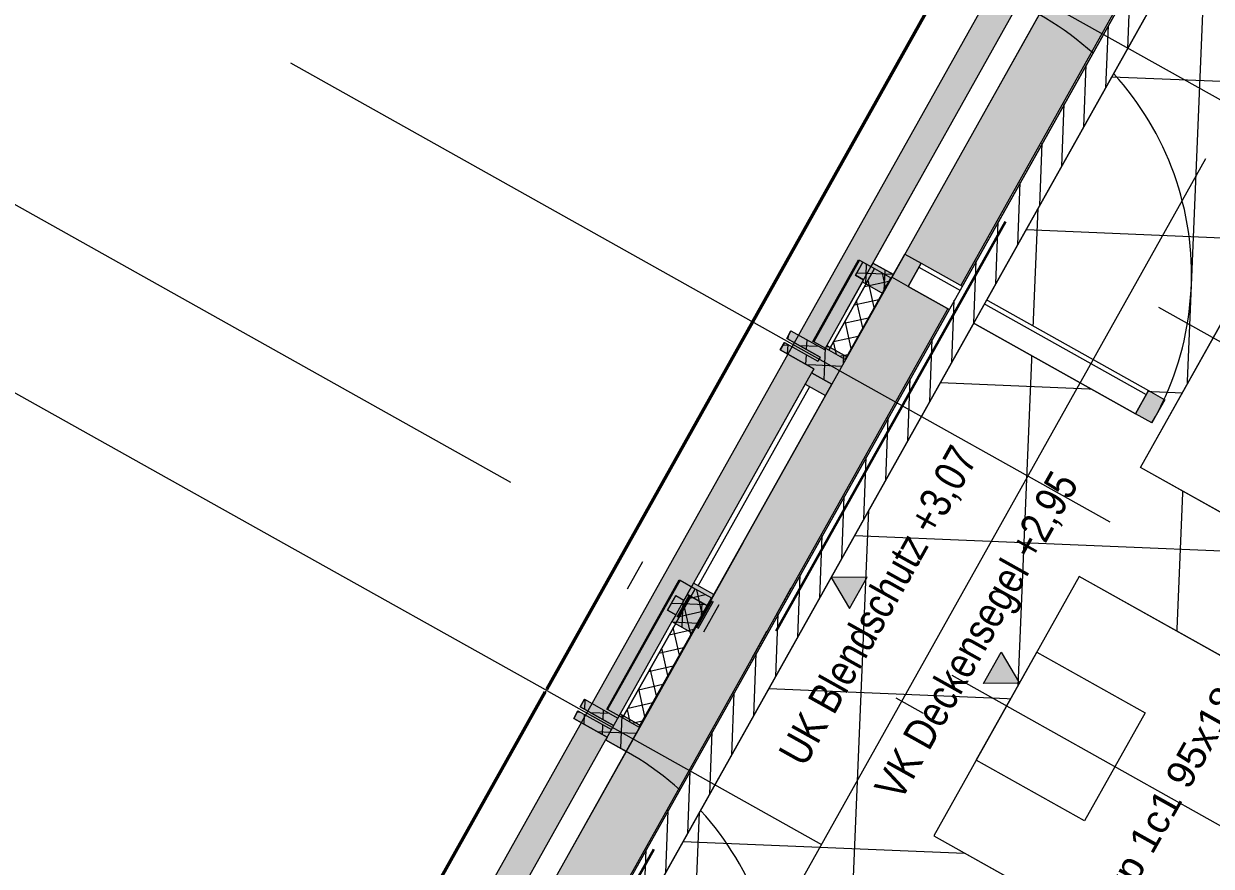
# Model space of a CAD drawing. Header units: metres. Extents: x -27.1 to 50.1, y 105.7 to 163.4.
# Drawn here: x -18.788 to -14.994, y 128.731 to 131.424 of the extents above; entities that cross this region are included whole.
import ezdxf

# ---------------------------------------------------------------- set-up
doc = ezdxf.new("R2010")
doc.units = ezdxf.units.M
doc.header["$MEASUREMENT"] = 0
for name, pattern in [('Achse', [0.0023, 0.0015, -0.0008]), ('Punktlinie', [0.0035, 0, -0.0035]), ('Strichlinie_ eng', [0.0023, 0.0015, -0.0008]), ('Strichpunktlinie', [0.006703, 0.003528, -0.001764, 0, -0.001411]), ('Wipeout_Contour', [1, 0, -1])]:
    doc.linetypes.add(name, pattern=pattern)
for name, color, linetype in [('00  Raster', 7, 'Continuous'), ('00  Raster Ausbau', 7, 'Continuous'), ('10  Fassade', 7, 'Continuous'), ('10  Fassade_Deckschraffur', 7, 'Continuous'), ('10  Fassade_Schnittschraffur', 7, 'Continuous'), ('10  Wand Massiv_Deckschraffur', 7, 'Continuous'), ('10  Wand Massiv_Fenster', 7, 'Continuous'), ('20  Deckensegel', 7, 'Continuous'), ('40  Text Deckenspiegel', 7, 'Continuous'), ('50  NUF - Raumstempel', 7, 'Continuous'), ('Neubau_20  Decke Abhangdecke', 7, 'Continuous'), ('Neubau_20  Decke Abhangdecke_Deckschraffur', 7, 'Continuous'), ('Neubau_20  Deckenspiegel + Einbauten', 7, 'Continuous'), ('Neubau_40  Text Deckenspiegel', 7, 'Continuous')]:
    doc.layers.add(name, color=color, linetype=linetype)
doc.styles.add('ERSTELLTER_STIL_1', font='arial.ttf')
doc.styles.add('ERSTELLTER_STIL_3', font='')
doc.styles.get('ERSTELLTER_STIL_3').set_extended_font_data('Arial Narrow')
pattern_1 = [(102.605446, (0, 0), (0.048794801, 0.0109118), []), (192.605446, (0, 0), (-0.0109118, 0.048794801), [])]
pattern_2 = [(87.605446, (0, 0), (-0.059947608, 0.00250684), []), (177.605446, (0, 0), (0.00250684, 0.059947608), [])]

msp = doc.modelspace()

# ---------------------------------------------------------------- wipeouts: each hides what was drawn before it
at = {"color": 254, "linetype": 'Wipeout_Contour', "lineweight": 0, "ltscale": 578.896248}
msp.add_wipeout([(1.5068, 161.8649), (-18.3925, 126.3498), (-18.2219, 126.2542), (1.6769, 161.7686)], dxfattribs=at).dxf.layer = '10  Fassade_Deckschraffur'

# ---------------------------------------------------------------- next in the draw order: wipeouts: each hides what was drawn before it
at = {"color": 254, "linetype": 'Wipeout_Contour', "lineweight": 0, "ltscale": 579.750368}
msp.add_wipeout([(1.2236, 162.0253), (-18.6764, 126.5088), (-18.6188, 126.4766), (1.2811, 161.9927)], dxfattribs=at).dxf.layer = '10  Fassade_Deckschraffur'

# ---------------------------------------------------------------- next in the draw order: wipeouts: each hides what was drawn before it
at = {"color": 254, "linetype": 'Wipeout_Contour', "lineweight": 0, "ltscale": 579.478915}
msp.add_wipeout([(-18.4602, 126.3877), (1.4393, 161.9032), (1.2811, 161.9927), (-18.6188, 126.4766)], dxfattribs=at).dxf.layer = '10  Fassade_Deckschraffur'

# ---------------------------------------------------------------- next in the draw order: wipeouts: each hides what was drawn before it
at = {"color": 254, "linetype": 'Wipeout_Contour', "lineweight": 0, "ltscale": 579.276268}
msp.add_wipeout([(1.4393, 161.9032), (-18.4602, 126.3877), (-18.4575, 126.3862), (1.4419, 161.9017)], dxfattribs=at).dxf.layer = '10  Fassade_Deckschraffur'

# ---------------------------------------------------------------- next in the draw order: wipeouts: each hides what was drawn before it
at = {"color": 254, "linetype": 'Wipeout_Contour', "lineweight": 0, "ltscale": 579.199344}
msp.add_wipeout([(1.4446, 161.9001), (-18.4548, 126.3847), (-18.4016, 126.3549), (1.4977, 161.8701)], dxfattribs=at).dxf.layer = '10  Fassade_Deckschraffur'

# ---------------------------------------------------------------- next in the draw order: wipeouts: each hides what was drawn before it
at = {"color": 254, "linetype": 'Wipeout_Contour', "lineweight": 0, "ltscale": 579.127053}
msp.add_wipeout([(-18.3972, 126.3524), (1.5021, 161.8676), (1.4977, 161.8701), (-18.4016, 126.3549)], dxfattribs=at).dxf.layer = '10  Fassade_Deckschraffur'

# ---------------------------------------------------------------- next in the draw order: wipeouts: each hides what was drawn before it
at = {"color": 254, "linetype": 'Wipeout_Contour', "lineweight": 0, "ltscale": 579.115674}
msp.add_wipeout([(1.5021, 161.8676), (-18.3972, 126.3524), (-18.3925, 126.3498), (1.5068, 161.8649)], dxfattribs=at).dxf.layer = '10  Fassade_Deckschraffur'

# ---------------------------------------------------------------- next in the draw order: hatches: boundary and pattern name
at = {"layer": '10  Wand Massiv_Deckschraffur', "linetype": 'Continuous', "lineweight": 0, "true_color": 0xffffff}
msp.add_hatch(color=7, dxfattribs=at).paths.add_polyline_path([(-18.2218, 126.2542), (1.677, 161.7686), (1.3506, 161.9533), (-18.549, 126.4375)])
at = {"layer": 'Neubau_20  Decke Abhangdecke_Deckschraffur', "linetype": 'Continuous', "lineweight": 18, "true_color": 0xdcff15}
h = msp.add_hatch(dxfattribs=at)
h.set_pattern_fill('Bauliche_Anlagen__geplan_55', color=60, style=0, pattern_type=2)
h.set_pattern_definition([(87.60545, (0, 0), (-0.4995634, 0.0208903), []), (177.60545, (0, 0), (0.0208903, 0.4995634), [])])
h.paths.add_polyline_path([(-18.5789, 125.4226), (-16.3631, 124.1811), (-16.3557, 124.1941), (-12.4212, 121.9896), (-7.1238, 131.4442), (-9.1608, 132.5855), (-10.5172, 130.1646), (-14.1028, 132.1736), (-14.1773, 132.0406), (-14.5524, 132.2508), (-14.4596, 132.4165), (-14.6122, 132.5021)])
at = {"layer": 'Neubau_40  Text Deckenspiegel', "linetype": 'Continuous', "lineweight": 0, "true_color": 0xffffff}
msp.add_hatch(color=7, dxfattribs=at).paths.add_polyline_path([(-15.606, 129.3162), (-15.665, 129.4155), (-15.7215, 129.3148)])

# ---------------------------------------------------------------- next in the draw order: linework, layer by layer
at = {"layer": '10  Fassade', "color": 255, "linetype": 'Punktlinie', "lineweight": 18, "ltscale": 1000}
msp.add_line((-18.3745, 126.3397), (1.5247, 161.8548), dxfattribs=at)
at = {"layer": '10  Fassade', "color": 7, "linetype": 'Continuous', "lineweight": 13, "ltscale": 1000}
for p, q in [((-16.1074, 130.6621), (-16.1309, 130.6202)), ((-16.3367, 130.4421), (-16.3501, 130.4181)), ((-16.3501, 130.4181), (-16.2433, 130.3583)), ((-16.3575, 130.405), (-16.3709, 130.3811)), ((-16.3575, 130.405), (-16.2506, 130.3452)), ((-16.2433, 130.3583), (-16.2506, 130.3452)), ((-16.7047, 129.596), (-16.7311, 129.5489)), ((-16.7311, 129.5489), (-16.705, 129.5343)), ((-16.9966, 129.2644), (-17.01, 129.2404)), ((-17.01, 129.2404), (-16.9032, 129.1805)), ((-17.0174, 129.2273), (-17.0308, 129.2033)), ((-17.0174, 129.2273), (-16.9105, 129.1674))]:
    msp.add_line(p, q, dxfattribs=at)
at = {"layer": '10  Fassade', "color": 255, "linetype": 'Punktlinie', "lineweight": 18, "ltscale": 1000, "flags": 128}
for points in [[(-18.6764, 126.5088), (1.2236, 162.0253)], [(-18.6188, 126.4766), (1.2811, 161.9927)], [(-18.4602, 126.3877), (1.4393, 161.9032)], [(-18.4575, 126.3862), (1.4419, 161.9017)], [(-18.4548, 126.3847), (1.4446, 161.9001)], [(-18.4016, 126.3549), (1.4977, 161.8701)], [(-18.3972, 126.3524), (1.5021, 161.8676)], [(-18.3925, 126.3498), (1.5068, 161.8649)], [(-18.2219, 126.2542), (1.6769, 161.7686)]]:
    msp.add_lwpolyline(points, dxfattribs=at)
at = {"layer": '10  Fassade', "color": 7, "linetype": 'Strichlinie_ eng', "lineweight": 18, "ltscale": 1000, "flags": 128}
for points in [[(1.4333, 161.9065), (1.0653, 161.2497), (0.9101, 160.9727), (0.4643, 160.1771), (0.2502, 159.795), (-0.2545, 158.8942), (-0.4097, 158.6172), (-0.8555, 157.8216), (-1.0696, 157.4395), (-1.5743, 156.5388), (-1.7294, 156.2618), (-2.1752, 155.4662), (-2.3893, 155.0841), (-2.894, 154.1833), (-3.0492, 153.9063), (-3.495, 153.1107), (-3.7091, 152.7286), (-4.2138, 151.8278), (-4.369, 151.5509), (-4.8148, 150.7552), (-5.0289, 150.3731), (-5.5336, 149.4724), (-5.6888, 149.1954), (-6.1346, 148.3998), (-6.3487, 148.0177), (-6.8533, 147.1169), (-7.0085, 146.8399), (-7.4543, 146.0443), (-7.6684, 145.6622), (-8.1731, 144.7615), (-8.3283, 144.4845), (-8.7741, 143.6889), (-8.9882, 143.3067), (-9.4929, 142.406), (-9.6481, 142.129), (-10.0939, 141.3334), (-10.308, 140.9513), (-10.8127, 140.0505), (-10.9679, 139.7736), (-11.4136, 138.9779), (-11.6277, 138.5958), (-12.1324, 137.6951), (-12.2876, 137.4181), (-12.7334, 136.6225), (-12.9475, 136.2404), (-13.4522, 135.3396), (-13.6074, 135.0626), (-14.0532, 134.267), (-14.2673, 133.8849), (-14.772, 132.9842), (-14.9272, 132.7072), (-15.373, 131.9115), (-15.5871, 131.5294), (-16.0917, 130.6287), (-16.2469, 130.3517), (-16.6927, 129.5561), (-16.9068, 129.174), (-17.4115, 128.2732), (-17.5667, 127.9962), (-18.0125, 127.2006), (-18.4661, 126.391)], [(1.4986, 161.8696), (1.1307, 161.213), (0.9755, 160.9361), (0.5297, 160.1404), (0.3156, 159.7583), (-0.189, 158.8576), (-0.3442, 158.5806), (-0.79, 157.785), (-1.0041, 157.4029), (-1.5088, 156.5021), (-1.664, 156.2251), (-2.1098, 155.4295), (-2.3239, 155.0474), (-2.8286, 154.1467), (-2.9838, 153.8697), (-3.4296, 153.074), (-3.6437, 152.6919), (-4.1484, 151.7912), (-4.3036, 151.5142), (-4.7494, 150.7186), (-4.9634, 150.3365), (-5.4681, 149.4357), (-5.6233, 149.1587), (-6.0691, 148.3631), (-6.2832, 147.981), (-6.7879, 147.0803), (-6.9431, 146.8033), (-7.3889, 146.0077), (-7.603, 145.6255), (-8.1077, 144.7248), (-8.2629, 144.4478), (-8.7087, 143.6522), (-8.9228, 143.2701), (-9.4275, 142.3693), (-9.5827, 142.0924), (-10.0284, 141.2967), (-10.2425, 140.9146), (-10.7472, 140.0139), (-10.9024, 139.7369), (-11.3482, 138.9413), (-11.5623, 138.5592), (-12.067, 137.6584), (-12.2222, 137.3814), (-12.668, 136.5858), (-12.8821, 136.2037), (-13.3868, 135.303), (-13.542, 135.026), (-13.9878, 134.2303), (-14.2019, 133.8482), (-14.7065, 132.9475), (-14.8617, 132.6705), (-15.3075, 131.8749), (-15.5216, 131.4928), (-16.0263, 130.592), (-16.1815, 130.315), (-16.6273, 129.5194), (-16.8414, 129.1373), (-17.3461, 128.2366), (-17.5013, 127.9596), (-17.9471, 127.164), (-18.4007, 126.3544)], [(-16.1309, 130.6202), (-16.1074, 130.6621)], [(-16.1074, 130.6621), (-16.0812, 130.6474)], [(-16.1047, 130.6056), (-16.1309, 130.6202)], [(-16.3501, 130.4181), (-16.3367, 130.4421)], [(-16.2433, 130.3583), (-16.3501, 130.4181)], [(-16.3367, 130.4421), (-16.2298, 130.3822)], [(-16.3709, 130.3811), (-16.3575, 130.405)], [(-16.2641, 130.3212), (-16.3709, 130.3811)], [(-16.3575, 130.405), (-16.2506, 130.3452)], [(-16.7311, 129.5489), (-16.7047, 129.596)], [(-16.7047, 129.596), (-16.6786, 129.5814)], [(-16.705, 129.5343), (-16.7311, 129.5489)], [(-17.01, 129.2404), (-16.9966, 129.2644)], [(-16.9032, 129.1805), (-17.01, 129.2404)], [(-16.9966, 129.2644), (-16.8897, 129.2045)], [(-17.0308, 129.2033), (-17.0174, 129.2273)], [(-16.9239, 129.1434), (-17.0308, 129.2033)], [(-17.0174, 129.2273), (-16.9105, 129.1674)]]:
    msp.add_lwpolyline(points, dxfattribs=at)
at = {"layer": '10  Fassade', "color": 7, "linetype": 'Continuous', "lineweight": 13, "ltscale": 1000, "flags": 128}
msp.add_lwpolyline([(-16.9032, 129.1805), (-16.9068, 129.174), (-16.9105, 129.1674)], dxfattribs=at)
at = {"layer": '10  Wand Massiv_Fenster', "color": 7, "linetype": 'Continuous', "lineweight": 13, "ltscale": 1000}
for p, q in [((1.3506, 161.9533), (-18.549, 126.4375)), ((1.677, 161.7686), (-18.2218, 126.2542))]:
    msp.add_line(p, q, dxfattribs=at)
at = {"layer": 'Neubau_20  Decke Abhangdecke', "color": 7, "linetype": 'Continuous', "lineweight": 13, "ltscale": 1000, "flags": 128}
msp.add_lwpolyline([(-18.5789, 125.4226), (-16.3631, 124.1811), (-16.3557, 124.1941), (-12.4212, 121.9896), (-7.1238, 131.4442), (-9.1608, 132.5855), (-10.5172, 130.1646), (-14.1028, 132.1736), (-14.1773, 132.0406), (-14.5524, 132.2508), (-14.4596, 132.4165), (-14.6122, 132.5021)], close=True, dxfattribs=at)
at = {"layer": 'Neubau_40  Text Deckenspiegel', "color": 7, "linetype": 'Continuous', "lineweight": 18, "ltscale": 1000, "flags": 128}
msp.add_lwpolyline([(-15.606, 129.3162), (-15.7215, 129.3148), (-15.665, 129.4155)], close=True, dxfattribs=at)

# ---------------------------------------------------------------- next in the draw order: texts
at = {"layer": '40  Text Deckenspiegel', "color": 7, "linetype": 'Continuous', "lineweight": 18, "insert": (-15.4456, 129.9712), "char_height": 0.1, "attachment_point": 6, "rotation": 60.738, "style": 'ERSTELLTER_STIL_3'}
msp.add_mtext('\\A1;{\\pqr;\\fArial Narrow|b0|i0|c0|p38;VK Deckensegel +2,95}', dxfattribs=at)

# ---------------------------------------------------------------- next in the draw order: wipeouts: each hides what was drawn before it
at = {"color": 254, "linetype": 'Wipeout_Contour', "lineweight": 0, "ltscale": 528.028605}
msp.add_wipeout([(-16.0749, 130.6588), (-16.0095, 130.6221), (-15.5436, 131.4535), (-15.6091, 131.4902)], dxfattribs=at).dxf.layer = '10  Fassade_Deckschraffur'
at = {"color": 254, "linetype": 'Wipeout_Contour', "lineweight": 0, "ltscale": 525.890685}
msp.add_wipeout([(-16.2225, 130.3953), (-16.1571, 130.3587), (-16.0432, 130.5619), (-16.1086, 130.5986)], dxfattribs=at).dxf.layer = '10  Fassade_Deckschraffur'
at = {"color": 254, "linetype": 'Wipeout_Contour', "lineweight": 0, "ltscale": 523.887656}
msp.add_wipeout([(-16.6683, 129.5997), (-16.6029, 129.563), (-16.206, 130.2714), (-16.2714, 130.3081)], dxfattribs=at).dxf.layer = '10  Fassade_Deckschraffur'
at = {"color": 254, "linetype": 'Wipeout_Contour', "lineweight": 0, "ltscale": 521.717733}
msp.add_wipeout([(-16.8824, 129.2176), (-16.817, 129.1809), (-16.6517, 129.4758), (-16.7172, 129.5125)], dxfattribs=at).dxf.layer = '10  Fassade_Deckschraffur'
at = {"color": 254, "linetype": 'Wipeout_Contour', "lineweight": 0, "ltscale": 519.345908}
msp.add_wipeout([(-17.3947, 128.3033), (-17.3292, 128.2667), (-16.8634, 129.0981), (-16.9288, 129.1347)], dxfattribs=at).dxf.layer = '10  Fassade_Deckschraffur'

# ---------------------------------------------------------------- next in the draw order: hatches: boundary and pattern name
at = {"layer": '10  Fassade', "linetype": 'Continuous', "lineweight": 0, "true_color": 0xffffff}
for points in [[(-16.2667, 130.4086), (-16.264, 130.4071), (-16.1179, 130.668), (-16.1205, 130.6694)], [(-16.1637, 130.3509), (-16.162, 130.3499), (-16.0158, 130.6108), (-16.0176, 130.6118)], [(-16.9253, 129.233), (-16.9227, 129.2316), (-16.6912, 129.6447), (-16.6939, 129.6461)], [(-16.8224, 129.1754), (-16.8206, 129.1744), (-16.5892, 129.5875), (-16.5909, 129.5884)]]:
    msp.add_hatch(color=7, dxfattribs=at).paths.add_polyline_path(points)
at = {"layer": '10  Fassade', "linetype": 'Continuous', "lineweight": 13, "true_color": 0x000100}
h = msp.add_hatch(dxfattribs=at)
h.set_pattern_fill('Dämmung__hart_2_0001', color=98, style=0, pattern_type=2)
h.set_pattern_definition(pattern_1)
h.paths.add_polyline_path([(-16.2161, 130.3802), (-16.1637, 130.3509), (-16.0176, 130.6118), (-16.0699, 130.6411)])
h = msp.add_hatch(dxfattribs=at)
h.set_pattern_fill('Dämmung__hart_2_0001', color=98, style=0, pattern_type=2)
h.set_pattern_definition(pattern_1)
h.paths.add_polyline_path([(-16.8747, 129.2047), (-16.8224, 129.1754), (-16.5909, 129.5884), (-16.6433, 129.6178)])
at = {"layer": '10  Fassade_Schnittschraffur', "linetype": 'Continuous', "lineweight": 0, "true_color": 0xffffff}
for points in [[(-16.0812, 130.6474), (-16.1074, 130.6621), (-16.1309, 130.6202), (-16.1047, 130.6056)], [(-16.0749, 130.6588), (-16.0812, 130.6474), (-16.1047, 130.6056), (-16.1086, 130.5986), (-16.0432, 130.5619), (-16.0095, 130.6221)], [(-16.0749, 130.6588), (-16.0095, 130.6221), (-16.0748, 130.659)], [(-16.3367, 130.4421), (-16.3501, 130.4181), (-16.2433, 130.3583), (-16.2298, 130.3822)], [(-16.3709, 130.3811), (-16.2641, 130.3212), (-16.2506, 130.3452), (-16.3575, 130.405)], [(-16.7047, 129.596), (-16.7311, 129.5489), (-16.705, 129.5343), (-16.6786, 129.5814)], [(-16.8897, 129.2045), (-16.9966, 129.2644), (-17.01, 129.2404), (-16.9032, 129.1805)], [(-17.0308, 129.2033), (-16.9239, 129.1434), (-16.9105, 129.1674), (-17.0174, 129.2273)], [(-16.9032, 129.1805), (-16.9068, 129.174), (-16.9105, 129.1674), (-16.9239, 129.1434), (-16.9288, 129.1347), (-16.8634, 129.0981), (-16.817, 129.1809), (-16.8824, 129.2176)], [(-16.9289, 129.1345), (-16.8635, 129.0979), (-16.9288, 129.1347)]]:
    msp.add_hatch(color=7, dxfattribs=at).paths.add_polyline_path(points)
at = {"layer": '10  Fassade_Schnittschraffur', "linetype": 'Continuous', "lineweight": 13, "true_color": 0x000100}
h = msp.add_hatch(dxfattribs=at)
h.set_pattern_fill('Dämmung__hart_1_0001', color=98, style=0, pattern_type=2)
h.set_pattern_definition(pattern_2)
h.paths.add_polyline_path([(-16.0812, 130.6474), (-16.1074, 130.6621), (-16.1309, 130.6202), (-16.1047, 130.6056)])
h = msp.add_hatch(dxfattribs=at)
h.set_pattern_fill('Dämmung__hart_1_0001', color=98, style=0, pattern_type=2)
h.set_pattern_definition(pattern_2)
h.paths.add_polyline_path([(-16.0749, 130.6588), (-16.0812, 130.6474), (-16.1047, 130.6056), (-16.1086, 130.5986), (-16.0432, 130.5619), (-16.0095, 130.6221)])
h = msp.add_hatch(dxfattribs=at)
h.set_pattern_fill('Dämmung__hart_1_0001', color=98, style=0, pattern_type=2)
h.set_pattern_definition(pattern_2)
h.paths.add_polyline_path([(-16.3367, 130.4421), (-16.3501, 130.4181), (-16.2433, 130.3583), (-16.2298, 130.3822)])
h = msp.add_hatch(dxfattribs=at)
h.set_pattern_fill('Dämmung__hart_1_0001', color=98, style=0, pattern_type=2)
h.set_pattern_definition(pattern_2)
h.paths.add_polyline_path([(-16.3709, 130.3811), (-16.2641, 130.3212), (-16.2506, 130.3452), (-16.3575, 130.405)])
h = msp.add_hatch(dxfattribs=at)
h.set_pattern_fill('Dämmung__hart_1_0001', color=98, style=0, pattern_type=2)
h.set_pattern_definition(pattern_2)
h.paths.add_polyline_path([(-16.7047, 129.596), (-16.7311, 129.5489), (-16.705, 129.5343), (-16.6786, 129.5814)])
h = msp.add_hatch(dxfattribs=at)
h.set_pattern_fill('Dämmung__hart_1_0001', color=98, style=0, pattern_type=2)
h.set_pattern_definition(pattern_2)
h.paths.add_polyline_path([(-16.8897, 129.2045), (-16.9966, 129.2644), (-17.01, 129.2404), (-16.9032, 129.1805)])
h = msp.add_hatch(dxfattribs=at)
h.set_pattern_fill('Dämmung__hart_1_0001', color=98, style=0, pattern_type=2)
h.set_pattern_definition(pattern_2)
h.paths.add_polyline_path([(-17.0308, 129.2033), (-16.9239, 129.1434), (-16.9105, 129.1674), (-17.0174, 129.2273)])
h = msp.add_hatch(dxfattribs=at)
h.set_pattern_fill('Dämmung__hart_1_0001', color=98, style=0, pattern_type=2)
h.set_pattern_definition(pattern_2)
h.paths.add_polyline_path([(-16.9032, 129.1805), (-16.9068, 129.174), (-16.9105, 129.1674), (-16.9239, 129.1434), (-16.9288, 129.1347), (-16.8634, 129.0981), (-16.817, 129.1809), (-16.8824, 129.2176)])

# ---------------------------------------------------------------- next in the draw order: linework, layer by layer
at = {"layer": '10  Fassade', "color": 7, "linetype": 'Continuous', "lineweight": 13, "ltscale": 1000}
for p, q in [((-16.1074, 130.6621), (-16.0812, 130.6474)), ((-16.0749, 130.6588), (-16.0812, 130.6474)), ((-16.0749, 130.6588), (-16.0095, 130.6221)), ((-16.1309, 130.6202), (-16.1047, 130.6056)), ((-16.1047, 130.6056), (-16.1086, 130.5986)), ((-16.0095, 130.6221), (-16.0432, 130.5619)), ((-16.1086, 130.5986), (-16.0432, 130.5619)), ((-16.3367, 130.4421), (-16.2298, 130.3822)), ((-16.3709, 130.3811), (-16.2641, 130.3212)), ((-16.2225, 130.3953), (-16.2298, 130.3822)), ((-16.2225, 130.3953), (-16.1571, 130.3587)), ((-16.1571, 130.3587), (-16.206, 130.2714)), ((-16.2641, 130.3212), (-16.2714, 130.3081)), ((-16.7047, 129.596), (-16.6786, 129.5814)), ((-16.6683, 129.5997), (-16.6786, 129.5814)), ((-16.6029, 129.563), (-16.6517, 129.4758)), ((-16.705, 129.5343), (-16.7172, 129.5125)), ((-16.7172, 129.5125), (-16.6517, 129.4758)), ((-16.9966, 129.2644), (-16.8897, 129.2045)), ((-17.0308, 129.2033), (-16.9239, 129.1434)), ((-16.8824, 129.2176), (-16.8897, 129.2045)), ((-16.8824, 129.2176), (-16.817, 129.1809)), ((-16.817, 129.1809), (-16.8634, 129.0981)), ((-16.9239, 129.1434), (-16.9288, 129.1347)), ((-16.9288, 129.1347), (-16.8634, 129.0981))]:
    msp.add_line(p, q, dxfattribs=at)
at = {"layer": '10  Fassade', "color": 7, "linetype": 'Continuous', "lineweight": 18, "ltscale": 1000, "flags": 128}
for points in [[(-15.6091, 131.4902), (-16.0749, 130.6588)], [(-15.5436, 131.4535), (-16.0095, 130.6221)], [(-16.1086, 130.5986), (-16.2225, 130.3953)], [(-16.0432, 130.5619), (-16.1571, 130.3587)], [(-16.2714, 130.3081), (-16.6683, 129.5997)], [(-16.206, 130.2714), (-16.6029, 129.563)], [(-16.7172, 129.5125), (-16.8824, 129.2176)], [(-16.6517, 129.4758), (-16.817, 129.1809)], [(-16.9288, 129.1347), (-17.3947, 128.3033)], [(-16.8634, 129.0981), (-17.3292, 128.2667)]]:
    msp.add_lwpolyline(points, dxfattribs=at)
for points in [[(-16.2667, 130.4086), (-16.1205, 130.6694), (-16.1179, 130.668), (-16.264, 130.4071)], [(-16.264, 130.4071), (-16.1179, 130.668), (-16.0699, 130.6411), (-16.2161, 130.3802)], [(-16.2161, 130.3802), (-16.0699, 130.6411), (-16.0176, 130.6118), (-16.1637, 130.3509)], [(-16.0095, 130.6221), (-16.0748, 130.659)], [(-16.1637, 130.3509), (-16.0176, 130.6118), (-16.0158, 130.6108), (-16.162, 130.3499)], [(-16.9253, 129.233), (-16.6939, 129.6461), (-16.6912, 129.6447), (-16.9227, 129.2316)], [(-16.9227, 129.2316), (-16.6912, 129.6447), (-16.6433, 129.6178), (-16.8747, 129.2047)], [(-16.8747, 129.2047), (-16.6433, 129.6178), (-16.5909, 129.5884), (-16.8224, 129.1754)], [(-16.8224, 129.1754), (-16.5909, 129.5884), (-16.5892, 129.5875), (-16.8206, 129.1744)], [(-16.9288, 129.1347), (-16.8635, 129.0979)]]:
    msp.add_lwpolyline(points, close=True, dxfattribs=at)
at = {"layer": '10  Fassade', "color": 7, "linetype": 'Continuous', "lineweight": 13, "ltscale": 1000}
msp.add_arc((-17.3291, 128.2668), 0.9526, 330.1365, 60.738, dxfattribs=at)

# ---------------------------------------------------------------- next in the draw order: wipeouts: each hides what was drawn before it
at = {"color": 254, "linetype": 'Wipeout_Contour', "lineweight": 0, "ltscale": 523.887428}
msp.add_wipeout([(-16.6482, 129.6356), (-16.5827, 129.599), (-16.2261, 130.2355), (-16.2915, 130.2721)], dxfattribs=at).dxf.layer = '10  Fassade_Deckschraffur'
at = {"color": 254, "linetype": 'Wipeout_Contour', "lineweight": 0, "ltscale": 525.385705}
msp.add_wipeout([(-15.9204, 130.6584), (-15.9619, 130.5843), (-15.2355, 130.1773), (-15.194, 130.2514)], dxfattribs=at).dxf.layer = '10  Fassade_Schnittschraffur'

# ---------------------------------------------------------------- next in the draw order: hatches: boundary and pattern name
at = {"layer": '10  Fassade_Schnittschraffur', "linetype": 'Continuous', "lineweight": 0, "true_color": 0xffffff}
for points in [[(-15.9727, 130.6877), (-16.0142, 130.6136), (-15.9619, 130.5843), (-15.9204, 130.6584)], [(-16.2225, 130.3953), (-16.2298, 130.3822), (-16.2433, 130.3583), (-16.2506, 130.3452), (-16.2641, 130.3212), (-16.2714, 130.3081), (-16.206, 130.2714), (-16.1571, 130.3587)], [(-16.2715, 130.3079), (-16.2915, 130.2721), (-16.2261, 130.2355), (-16.2061, 130.2713)], [(-16.2715, 130.3079), (-16.2061, 130.2713), (-16.2714, 130.3081)], [(-15.194, 130.2514), (-15.2355, 130.1773), (-15.1832, 130.1479), (-15.1417, 130.2221)], [(-16.6028, 129.5632), (-16.5827, 129.599), (-16.6482, 129.6356), (-16.6682, 129.5999)], [(-16.6683, 129.5997), (-16.6786, 129.5814), (-16.705, 129.5343), (-16.7172, 129.5125), (-16.6517, 129.4758), (-16.6029, 129.563)], [(-16.6683, 129.5997), (-16.6029, 129.563), (-16.6682, 129.5999)]]:
    msp.add_hatch(color=7, dxfattribs=at).paths.add_polyline_path(points)
at = {"layer": '10  Fassade_Schnittschraffur', "linetype": 'Continuous', "lineweight": 13, "true_color": 0x000100}
h = msp.add_hatch(dxfattribs=at)
h.set_pattern_fill('Dämmung__hart_1_0001', color=98, style=0, pattern_type=2)
h.set_pattern_definition(pattern_2)
h.paths.add_polyline_path([(-16.2225, 130.3953), (-16.2298, 130.3822), (-16.2433, 130.3583), (-16.2506, 130.3452), (-16.2641, 130.3212), (-16.2714, 130.3081), (-16.206, 130.2714), (-16.1571, 130.3587)])
h = msp.add_hatch(dxfattribs=at)
h.set_pattern_fill('Dämmung__hart_1_0001', color=98, style=0, pattern_type=2)
h.set_pattern_definition(pattern_2)
h.paths.add_polyline_path([(-16.6683, 129.5997), (-16.6786, 129.5814), (-16.705, 129.5343), (-16.7172, 129.5125), (-16.6517, 129.4758), (-16.6029, 129.563)])

# ---------------------------------------------------------------- next in the draw order: linework, layer by layer
at = {"layer": '10  Fassade', "color": 7, "linetype": 'Continuous', "lineweight": 18, "ltscale": 1000}
for p, q in [((-15.9277, 130.6453), (-15.2013, 130.2383)), ((-15.9204, 130.6584), (-15.194, 130.2514)), ((-15.9619, 130.5843), (-15.2355, 130.1773)), ((-16.2915, 130.2721), (-16.6482, 129.6356)), ((-16.6333, 129.6273), (-16.2767, 130.2638)), ((-16.5827, 129.599), (-16.2261, 130.2355))]:
    msp.add_line(p, q, dxfattribs=at)
at = {"layer": '10  Fassade', "color": 7, "linetype": 'Continuous', "lineweight": 13, "ltscale": 1000}
for p, q in [((-16.2714, 130.3081), (-16.206, 130.2714)), ((-16.6683, 129.5997), (-16.6029, 129.563))]:
    msp.add_line(p, q, dxfattribs=at)
at = {"layer": '10  Fassade', "color": 7, "linetype": 'Continuous', "lineweight": 18, "ltscale": 1000, "flags": 128}
for points in [[(-15.9727, 130.6877), (-15.9204, 130.6584), (-15.9619, 130.5843), (-16.0142, 130.6136)], [(-15.9204, 130.6584), (-15.194, 130.2514), (-15.2355, 130.1773), (-15.9619, 130.5843)], [(-16.2715, 130.3079), (-16.2915, 130.2721), (-16.2261, 130.2355), (-16.2061, 130.2713)], [(-16.2714, 130.3081), (-16.2061, 130.2713)], [(-15.194, 130.2514), (-15.1417, 130.2221), (-15.1832, 130.1479), (-15.2355, 130.1773)], [(-16.6028, 129.5632), (-16.5827, 129.599), (-16.6482, 129.6356), (-16.6682, 129.5999)], [(-16.6029, 129.563), (-16.6682, 129.5999)]]:
    msp.add_lwpolyline(points, close=True, dxfattribs=at)
at = {"layer": '10  Fassade', "color": 7, "linetype": 'Continuous', "lineweight": 13, "ltscale": 1000}
msp.add_arc((-16.0094, 130.6223), 0.9526, 330.1365, 60.738, dxfattribs=at)
at = {"layer": '50  NUF - Raumstempel', "color": 253, "linetype": 'Punktlinie', "lineweight": 18, "ltscale": 1000, "true_color": 0x9f9f9f, "flags": 128}
msp.add_lwpolyline([(-10.0359, 110.1647), (-20.9522, 116.2812), (-16.4992, 124.2287), (-18.674, 125.4472), (-12.0678, 137.2376), (-11.8323, 137.1056), (-11.9129, 136.9617), (-11.5378, 136.7515), (-11.4571, 136.8954), (-6.3493, 134.0335), (-6.4299, 133.8895), (-6.0548, 133.6794), (-5.9741, 133.8233), (-5.8127, 133.7329), (-8.4694, 128.9914), (-4.7748, 126.9213), (-5.4078, 125.7916), (-2.4722, 124.1468), (-3.7407, 121.8829), (-3.5348, 121.7676)], close=True, dxfattribs=at)

# ---------------------------------------------------------------- next in the draw order: wipeouts: each hides what was drawn before it
at = {"color": 254, "linetype": 'Wipeout_Contour', "lineweight": 0, "ltscale": 518.641403}
msp.add_wipeout([(-15.4154, 129.6566), (-15.8798, 128.8278), (-14.3095, 127.948), (-13.8451, 128.7767)], dxfattribs=at).dxf.layer = '20  Deckensegel'

# ---------------------------------------------------------------- next in the draw order: linework, layer by layer
at = {"layer": '20  Deckensegel', "color": 7, "linetype": 'Continuous', "lineweight": 18, "ltscale": 1000}
for p, q in [((-15.4154, 129.6566), (-15.8798, 128.8278)), ((-13.8451, 128.7767), (-15.4154, 129.6566)), ((-15.7444, 129.0694), (-15.5508, 129.4149)), ((-15.5508, 129.4149), (-15.2054, 129.2213)), ((-15.2054, 129.2213), (-15.3989, 128.8759)), ((-15.3989, 128.8759), (-15.7444, 129.0694)), ((-15.8798, 128.8278), (-14.3095, 127.948))]:
    msp.add_line(p, q, dxfattribs=at)
at = {"layer": '20  Deckensegel', "color": 6, "linetype": 'Strichpunktlinie', "lineweight": 18, "ltscale": 1000}
msp.add_line((-13.9028, 128.2646), (-15.8221, 129.3399), dxfattribs=at)
at = {"layer": '20  Deckensegel', "color": 7, "linetype": 'Continuous', "lineweight": 18, "ltscale": 1000, "flags": 128}
msp.add_lwpolyline([(-15.4154, 129.6566), (-15.8798, 128.8278), (-14.3095, 127.948), (-13.8451, 128.7767)], close=True, dxfattribs=at)

# ---------------------------------------------------------------- next in the draw order: texts
at = {"layer": '20  Deckensegel', "color": 7, "linetype": 'Continuous', "lineweight": 13, "insert": (-15.3295, 128.5664), "char_height": 0.09, "attachment_point": 4, "rotation": 60.7389, "style": 'ERSTELLTER_STIL_1'}
msp.add_mtext('\\A1;{\\pql;\\fArial|b0|i0|c0|p38;Typ 1c1 95x180}', dxfattribs=at)

# ---------------------------------------------------------------- next in the draw order: wipeouts: each hides what was drawn before it
at = {"color": 254, "linetype": 'Wipeout_Contour', "lineweight": 0, "ltscale": 526.030705}
msp.add_wipeout([(-15.7998, 131.6429), (-15.8032, 131.6448), (-17.1181, 129.2981), (-17.1146, 129.2961)], dxfattribs=at).dxf.layer = '10  Fassade_Deckschraffur'
at = {"color": 254, "linetype": 'Wipeout_Contour', "lineweight": 0, "ltscale": 523.028156}
msp.add_wipeout([(-13.1853, 129.9545), (-14.7556, 130.8343), (-15.2199, 130.0055), (-13.6496, 129.1257)], dxfattribs=at).dxf.layer = '20  Deckensegel'

# ---------------------------------------------------------------- next in the draw order: linework, layer by layer
at = {"layer": '20  Deckensegel', "color": 7, "linetype": 'Continuous', "lineweight": 18, "ltscale": 1000}
for p, q in [((-15.2199, 130.0055), (-14.7556, 130.8343)), ((-13.6496, 129.1257), (-15.2199, 130.0055))]:
    msp.add_line(p, q, dxfattribs=at)
at = {"layer": '20  Deckensegel', "color": 6, "linetype": 'Strichpunktlinie', "lineweight": 18, "ltscale": 1000}
msp.add_line((-15.1622, 130.5177), (-13.243, 129.4423), dxfattribs=at)
at = {"layer": '20  Deckensegel', "color": 7, "linetype": 'Continuous', "lineweight": 18, "ltscale": 1000, "flags": 128}
msp.add_lwpolyline([(-13.1853, 129.9545), (-13.6496, 129.1257), (-15.2199, 130.0055), (-14.7556, 130.8343)], close=True, dxfattribs=at)

# ---------------------------------------------------------------- next in the draw order: wipeouts: each hides what was drawn before it
at = {"color": 254, "linetype": 'Wipeout_Contour', "lineweight": 0, "ltscale": 517.383915}
msp.add_wipeout([(-17.1195, 129.2874), (-17.123, 129.2894), (-18.4379, 126.9426), (-18.4344, 126.9407)], dxfattribs=at).dxf.layer = '10  Fassade_Deckschraffur'

# ---------------------------------------------------------------- next in the draw order: linework, layer by layer
at = {"layer": '10  Fassade', "color": 7, "linetype": 'Continuous', "lineweight": 25, "ltscale": 1000, "flags": 128}
for points in [[(-17.1181, 129.2981), (-15.8032, 131.6448)], [(-17.1146, 129.2961), (-15.7998, 131.6429)], [(-18.4379, 126.9426), (-17.123, 129.2894)], [(-18.4344, 126.9407), (-17.1195, 129.2874)], [(-17.123, 129.2894), (-17.1195, 129.2874)], [(-17.1181, 129.2981), (-17.1146, 129.2961)]]:
    msp.add_lwpolyline(points, dxfattribs=at)

# ---------------------------------------------------------------- next in the draw order: wipeouts: each hides what was drawn before it
at = {"color": 254, "linetype": 'Wipeout_Contour', "lineweight": 0, "ltscale": 520.327166}
msp.add_wipeout([(-14.6908, 132.546), (-18.6501, 125.4797), (-18.5716, 125.4357), (-14.6122, 132.5021)], dxfattribs=at).dxf.layer = 'Neubau_20  Deckenspiegel + Einbauten'

# ---------------------------------------------------------------- next in the draw order: hatches: boundary and pattern name
at = {"layer": 'Neubau_20  Deckenspiegel + Einbauten', "linetype": 'Continuous', "lineweight": 0, "true_color": 0x000000}
h = msp.add_hatch(dxfattribs=at)
h.set_pattern_fill('Mauerwerk_0001', color=18, style=0, pattern_type=2)
h.set_pattern_definition([(87.605446, (0, 0), (-0.06494324, 0.002715745), [])])
h.paths.add_polyline_path([(-14.6908, 132.546), (-18.6501, 125.4797), (-18.5716, 125.4357), (-14.6122, 132.5021)])
at = {"layer": 'Neubau_40  Text Deckenspiegel', "linetype": 'Continuous', "lineweight": 0, "true_color": 0xffffff}
msp.add_hatch(color=7, dxfattribs=at).paths.add_polyline_path([(-16.2082, 129.6536), (-16.1492, 129.5544), (-16.0928, 129.6551)])

# ---------------------------------------------------------------- next in the draw order: linework, layer by layer
at = {"layer": '00  Raster', "color": 7, "linetype": 'Strichpunktlinie', "lineweight": 13, "ltscale": 1000}
for p, q in [((-23.386, 116.0453), (2.099, 161.5296)), ((0.5731, 119.9817), (-19.0305, 130.9657))]:
    msp.add_line(p, q, dxfattribs=at)
at = {"layer": '00  Raster Ausbau', "color": 9, "linetype": 'Achse', "lineweight": 18, "ltscale": 1000}
for p, q in [((-15.5304, 131.4977), (-14.658, 131.0089)), ((-17.9842, 129.7777), (-18.8566, 130.2665)), ((-17.1118, 129.2888), (-17.9842, 129.7777)), ((-17.1118, 129.2888), (-16.2395, 128.8))]:
    msp.add_line(p, q, dxfattribs=at)
at = {"layer": '00  Raster Ausbau', "color": 251, "linetype": 'Achse', "lineweight": 18, "ltscale": 1000, "true_color": 0x5f5f5f}
for p, q in [((-17.0626, 130.8087), (-17.935, 131.2975)), ((-16.1902, 130.3199), (-17.0626, 130.8087)), ((-16.1902, 130.3199), (-15.3178, 129.8311))]:
    msp.add_line(p, q, dxfattribs=at)
at = {"layer": 'Neubau_20  Deckenspiegel + Einbauten', "color": 7, "linetype": 'Continuous', "lineweight": 13, "ltscale": 1000}
for p, q in [((-14.6908, 132.546), (-18.6501, 125.4797)), ((-18.5716, 125.4357), (-14.6122, 132.5021))]:
    msp.add_line(p, q, dxfattribs=at)
at = {"layer": 'Neubau_20  Deckenspiegel + Einbauten', "color": 181, "linetype": 'Achse', "lineweight": 35, "ltscale": 1000, "true_color": 0xa851ff}
msp.add_line((-18.6326, 125.4699), (-14.6733, 132.5363), dxfattribs=at)
at = {"layer": 'Neubau_20  Deckenspiegel + Einbauten', "color": 7, "linetype": 'Continuous', "lineweight": 13, "ltscale": 1000, "flags": 128}
msp.add_lwpolyline([(-14.6908, 132.546), (-18.6501, 125.4797), (-18.5716, 125.4357), (-14.6122, 132.5021)], close=True, dxfattribs=at)
at = {"layer": 'Neubau_40  Text Deckenspiegel', "color": 7, "linetype": 'Continuous', "lineweight": 18, "ltscale": 1000, "flags": 128}
msp.add_lwpolyline([(-16.2082, 129.6536), (-16.1492, 129.5544), (-16.0928, 129.6551)], close=True, dxfattribs=at)

# ---------------------------------------------------------------- next in the draw order: texts
at = {"layer": '40  Text Deckenspiegel', "color": 7, "linetype": 'Continuous', "lineweight": 18, "insert": (-16.3285, 129.0641), "char_height": 0.1, "attachment_point": 4, "rotation": 60.738, "style": 'ERSTELLTER_STIL_3'}
msp.add_mtext('\\A1;{\\pql;\\fArial Narrow|b0|i0|c0|p38;UK Blendschutz +3,07}', dxfattribs=at)

doc.saveas('drawing.dxf')
